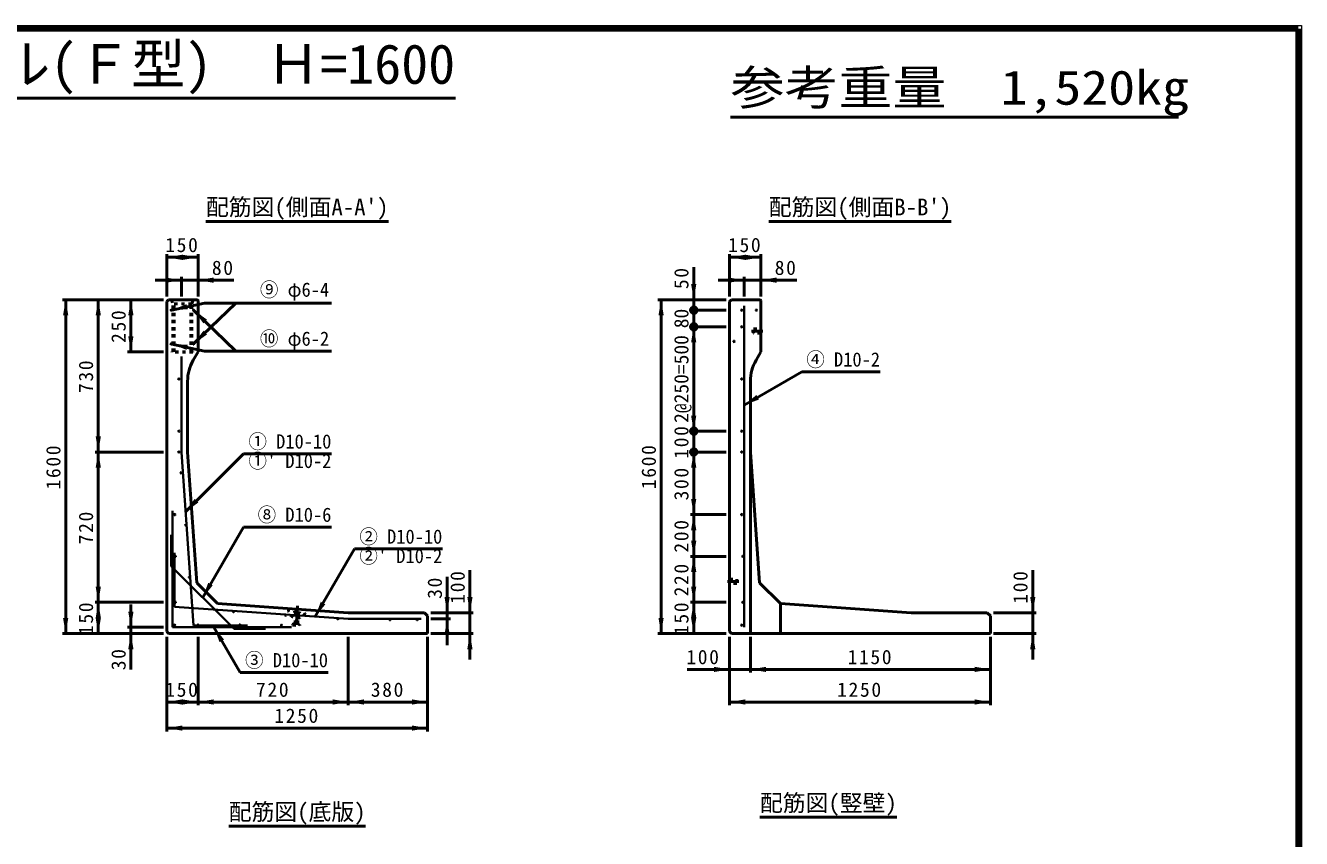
# Model space of a CAD drawing. Units: millimetres, scale not verified. Extents: x 100 to 4105, y 100 to 2870.
# Drawn here: x 2148 to 4105, y 1623 to 2870 of the extents above; entities that cross this region are included whole.
import ezdxf
from ezdxf.enums import TextEntityAlignment as Align

# ---------------------------------------------------------------- set-up
doc = ezdxf.new("R2010")
doc.units = ezdxf.units.MM
doc.header["$LTSCALE"] = 5
doc.linetypes.add('USER2', pattern=[13.4, 10, -1.2, 1, -1.2])
doc.linetypes.add('USER3', pattern=[2.2, 1, -1.2])
doc.layers.add('V-nasSTD', color=7, linetype='Continuous', lineweight=50)
doc.styles.add('ＭＳ ゴシック', font='')
doc.styles.get('ＭＳ ゴシック').set_extended_font_data('MS Gothic')

msp = doc.modelspace()

# ---------------------------------------------------------------- hatches: boundary and pattern name
at = {"layer": 'V-nasSTD'}
for points in [[(2388.661, 2514.466), (2388.661, 2510.466), (2364.661, 2514.466), (2388.661, 2518.466)], [(2388.661, 2514.466), (2388.661, 2518.466), (2412.661, 2514.466), (2388.661, 2510.466)], [(3251.861, 2514.466), (3251.861, 2510.466), (3227.861, 2514.466), (3251.861, 2518.466)], [(3251.861, 2514.466), (3251.861, 2518.466), (3275.861, 2514.466), (3251.861, 2510.466)], [(2363.061, 2479.466), (2363.061, 2483.466), (2387.061, 2479.466), (2363.061, 2475.466)], [(2436.661, 2479.466), (2436.661, 2475.466), (2412.661, 2479.466), (2436.661, 2483.466)], [(3172.861, 2473.466), (3176.861, 2473.466), (3172.861, 2449.466), (3168.861, 2473.466)], [(3226.261, 2479.466), (3226.261, 2483.466), (3250.261, 2479.466), (3226.261, 2475.466)], [(3299.861, 2479.466), (3299.861, 2475.466), (3275.861, 2479.466), (3299.861, 2483.466)], [(2209.661, 2425.466), (2205.661, 2425.466), (2209.661, 2449.466), (2213.661, 2425.466)], [(2259.661, 2425.466), (2255.661, 2425.466), (2259.661, 2449.466), (2263.661, 2425.466)], [(2309.661, 2425.466), (2305.661, 2425.466), (2309.661, 2449.466), (2313.661, 2425.466)], [(3122.861, 2425.466), (3118.861, 2425.466), (3122.861, 2449.466), (3126.861, 2425.466)], [(2395.951, 2438.68), (2396.786, 2434.768), (2372.48, 2433.667), (2395.115, 2442.591)], [(2423.702, 2416.093), (2420.918, 2413.221), (2406.47, 2432.798), (2426.487, 2418.965)], [(3172.861, 2383.866), (3168.861, 2383.866), (3172.861, 2407.866), (3176.861, 2383.866)], [(2309.661, 2393.466), (2313.661, 2393.466), (2309.661, 2369.466), (2305.661, 2393.466)], [(2423.702, 2398.999), (2426.487, 2396.127), (2406.47, 2382.294), (2420.918, 2401.871)], [(2395.951, 2376.412), (2395.115, 2372.501), (2372.48, 2381.425), (2396.786, 2380.324)], [(3271.046, 2299.866), (3273.046, 2296.402), (3250.261, 2287.866), (3269.046, 2303.33)], [(3172.861, 2271.866), (3176.861, 2271.866), (3172.861, 2247.866), (3168.861, 2271.866)], [(2259.661, 2239.866), (2263.661, 2239.866), (2259.661, 2215.866), (2255.661, 2239.866)], [(2259.661, 2191.866), (2255.661, 2191.866), (2259.661, 2215.866), (2263.661, 2191.866)], [(3172.861, 2191.866), (3168.861, 2191.866), (3172.861, 2215.866), (3176.861, 2191.866)], [(2410.39, 2141.281), (2413.218, 2138.453), (2393.419, 2124.311), (2407.561, 2144.11)], [(3172.861, 2143.866), (3176.861, 2143.866), (3172.861, 2119.866), (3168.861, 2143.866)], [(3172.861, 2095.866), (3168.861, 2095.866), (3172.861, 2119.866), (3176.861, 2095.866)], [(3172.861, 2079.866), (3176.861, 2079.866), (3172.861, 2055.866), (3168.861, 2079.866)], [(3172.861, 2031.866), (3168.861, 2031.866), (3172.861, 2055.866), (3176.861, 2031.866)], [(2259.661, 2009.466), (2263.661, 2009.466), (2259.661, 1985.466), (2255.661, 2009.466)], [(2431.795, 2013.384), (2435.259, 2011.384), (2419.795, 1992.6), (2428.331, 2015.384)], [(3172.861, 2009.466), (3176.861, 2009.466), (3172.861, 1985.466), (3168.861, 2009.466)], [(2259.661, 1961.466), (2255.661, 1961.466), (2259.661, 1985.466), (2263.661, 1961.466)], [(2604.415, 1984.168), (2607.879, 1982.168), (2592.415, 1963.383), (2600.951, 1986.168)], [(2794.661, 1993.466), (2798.661, 1993.466), (2794.661, 1969.466), (2790.661, 1993.466)], [(2829.661, 1993.466), (2825.661, 1993.466), (2829.661, 1969.466), (2833.661, 1993.466)], [(3172.861, 1961.466), (3168.861, 1961.466), (3172.861, 1985.466), (3176.861, 1961.466)], [(3692.861, 1993.466), (3688.861, 1993.466), (3692.861, 1969.466), (3696.861, 1993.466)], [(2209.661, 1961.466), (2213.661, 1961.466), (2209.661, 1937.466), (2205.661, 1961.466)], [(2259.661, 1961.466), (2263.661, 1961.466), (2259.661, 1937.466), (2255.661, 1961.466)], [(2309.661, 1971.066), (2305.661, 1971.066), (2309.661, 1947.066), (2313.661, 1971.066)], [(2794.661, 1935.866), (2790.661, 1935.866), (2794.661, 1959.866), (2798.661, 1935.866)], [(3122.861, 1961.466), (3126.861, 1961.466), (3122.861, 1937.466), (3118.861, 1961.466)], [(3172.861, 1961.466), (3176.861, 1961.466), (3172.861, 1937.466), (3168.861, 1961.466)], [(2309.661, 1913.466), (2313.661, 1913.466), (2309.661, 1937.466), (2305.661, 1913.466)], [(2449.114, 1926.281), (2445.65, 1924.281), (2437.114, 1947.066), (2452.578, 1928.281)], [(2829.661, 1913.466), (2825.661, 1913.466), (2829.661, 1937.466), (2833.661, 1913.466)], [(3692.861, 1913.466), (3688.861, 1913.466), (3692.861, 1937.466), (3696.861, 1913.466)], [(3203.861, 1882.466), (3203.861, 1878.466), (3227.861, 1882.466), (3203.861, 1886.466)], [(3283.861, 1882.466), (3283.861, 1878.466), (3259.861, 1882.466), (3283.861, 1886.466)], [(3603.861, 1882.466), (3603.861, 1886.466), (3627.861, 1882.466), (3603.861, 1878.466)], [(2388.661, 1832.466), (2388.661, 1828.466), (2364.661, 1832.466), (2388.661, 1836.466)], [(2388.661, 1832.466), (2388.661, 1836.466), (2412.661, 1832.466), (2388.661, 1828.466)], [(2436.661, 1832.466), (2436.661, 1828.466), (2412.661, 1832.466), (2436.661, 1836.466)], [(2619.061, 1832.466), (2619.061, 1836.466), (2643.061, 1832.466), (2619.061, 1828.466)], [(2667.061, 1832.466), (2667.061, 1828.466), (2643.061, 1832.466), (2667.061, 1836.466)], [(2740.661, 1832.466), (2740.661, 1836.466), (2764.661, 1832.466), (2740.661, 1828.466)], [(3251.861, 1832.466), (3251.861, 1828.466), (3227.861, 1832.466), (3251.861, 1836.466)], [(3603.861, 1832.466), (3603.861, 1836.466), (3627.861, 1832.466), (3603.861, 1828.466)], [(2388.661, 1792.466), (2388.661, 1788.466), (2364.661, 1792.466), (2388.661, 1796.466)], [(2740.661, 1792.466), (2740.661, 1796.466), (2764.661, 1792.466), (2740.661, 1788.466)]]:
    msp.add_hatch(color=256, dxfattribs=at).paths.add_polyline_path(points)

# ---------------------------------------------------------------- linework, layer by layer
at = {"layer": 'V-nasSTD', "lineweight": 100}
for p, q in [((4100, 2865), (105, 2865)), ((4100, 105), (4100, 2865))]:
    msp.add_line(p, q, dxfattribs=at)
at = {"layer": 'V-nasSTD'}
for p, q in [((1397.476, 2758.465), (2807.524, 2758.465)), ((3229.369, 2729.328), (3916.169, 2729.328)), ((2424.661, 2569.466), (2704.661, 2569.466)), ((3287.861, 2569.466), (3567.861, 2569.466)), ((2364.661, 2519.466), (2364.661, 2454.466)), ((2412.661, 2514.466), (2364.661, 2514.466)), ((2412.661, 2519.466), (2412.661, 2454.466)), ((3227.861, 2519.466), (3227.861, 2454.466)), ((3275.861, 2514.466), (3227.861, 2514.466)), ((3275.861, 2519.466), (3275.861, 2454.466)), ((3172.861, 2499.466), (3172.861, 2449.466)), ((2347.061, 2479.466), (2387.061, 2479.466)), ((2387.061, 2484.466), (2387.061, 2454.466)), ((2387.061, 2479.466), (2412.661, 2479.466)), ((2412.661, 2479.466), (2467.661, 2479.466)), ((3210.261, 2479.466), (3250.261, 2479.466)), ((3250.261, 2484.466), (3250.261, 2454.466)), ((3250.261, 2479.466), (3275.861, 2479.466)), ((3275.861, 2479.466), (3330.861, 2479.466)), ((2359.661, 2449.466), (2204.661, 2449.466)), ((2209.661, 2449.466), (2209.661, 1937.466)), ((2259.661, 2449.466), (2259.661, 2215.866)), ((2309.661, 2449.466), (2309.661, 2369.466)), ((2367.541, 2449.466), (2364.661, 2446.586)), ((2364.661, 2446.586), (2364.661, 1940.346)), ((2411.061, 2449.466), (2367.541, 2449.466)), ((2412.661, 2447.866), (2412.661, 2369.466)), ((3222.861, 2449.466), (3117.861, 2449.466)), ((3122.861, 2449.466), (3122.861, 1937.466)), ((3172.861, 2449.466), (3172.861, 2433.466)), ((3230.741, 2449.466), (3227.861, 2446.586)), ((3227.861, 2446.586), (3227.861, 1940.346)), ((3274.261, 2449.466), (3230.741, 2449.466)), ((3275.861, 2447.866), (3275.861, 2369.466)), ((2422.48, 2444.346), (2372.48, 2433.667)), ((2470.48, 2444.346), (2406.47, 2382.294)), ((2470.48, 2370.746), (2406.47, 2432.798)), ((2422.48, 2444.346), (2617.295, 2444.346)), ((3222.861, 2433.466), (3167.861, 2433.466)), ((3172.861, 2433.466), (3172.861, 2407.866)), ((3222.861, 2407.866), (3167.861, 2407.866)), ((3172.861, 2407.866), (3172.861, 2247.866)), ((2359.661, 2369.466), (2304.661, 2369.466)), ((2422.48, 2370.746), (2372.48, 2381.425)), ((2412.661, 2369.466), (2405.235, 2356.604)), ((2422.48, 2370.746), (2617.295, 2370.746)), ((3275.861, 2369.466), (3268.435, 2356.604)), ((3250.261, 2287.866), (3338.752, 2338.956)), ((3338.752, 2338.956), (3458.752, 2338.956)), ((2396.661, 2324.604), (2396.661, 2215.866)), ((3259.861, 2324.604), (3259.861, 1937.466)), ((3222.861, 2247.866), (3167.861, 2247.866)), ((3172.861, 2247.866), (3172.861, 2215.866)), ((2359.661, 2215.866), (2254.661, 2215.866)), ((2259.661, 2215.866), (2259.661, 1985.466)), ((2393.419, 2124.311), (2482.295, 2213.187)), ((2396.661, 2215.866), (2410.583, 2015.388)), ((2482.295, 2213.187), (2617.295, 2213.187)), ((3222.861, 2215.866), (3167.861, 2215.866)), ((3172.861, 2215.866), (3172.861, 2119.866)), ((3259.861, 2215.866), (3273.783, 2015.388)), ((3222.861, 2119.866), (3167.861, 2119.866)), ((3172.861, 2119.866), (3172.861, 2055.866)), ((2419.795, 1992.6), (2482.295, 2100.853)), ((2482.295, 2100.853), (2617.295, 2100.853)), ((2592.415, 1963.383), (2652.415, 2067.306)), ((2652.415, 2067.306), (2787.415, 2067.306)), ((3222.861, 2055.866), (3167.861, 2055.866)), ((3172.861, 2055.866), (3172.861, 1985.466)), ((2794.661, 1969.466), (2794.661, 2024.466)), ((2829.661, 1969.466), (2829.661, 2034.466)), ((3692.861, 1969.466), (3692.861, 2034.466)), ((2410.583, 2015.388), (2442.583, 1983.388)), ((3273.783, 2015.388), (3305.783, 1983.388)), ((2359.661, 1985.466), (2254.661, 1985.466)), ((2259.661, 1985.466), (2259.661, 1937.466)), ((2309.661, 1947.066), (2309.661, 1982.066)), ((2442.583, 1983.388), (2643.061, 1969.466)), ((3222.861, 1985.466), (3167.861, 1985.466)), ((3172.861, 1985.466), (3172.861, 1937.466)), ((3305.783, 1983.388), (3506.261, 1969.466)), ((3305.783, 1937.466), (3305.783, 1983.388)), ((2643.061, 1969.466), (2759.861, 1969.466)), ((2759.861, 1969.466), (2764.661, 1964.666)), ((2764.661, 1937.466), (2764.661, 1964.666)), ((2834.661, 1969.466), (2769.661, 1969.466)), ((2799.661, 1959.866), (2769.661, 1959.866)), ((2794.661, 1969.466), (2794.661, 1959.866)), ((2794.661, 1959.866), (2794.661, 1919.866)), ((2829.661, 1937.466), (2829.661, 1969.466)), ((3506.261, 1969.466), (3623.061, 1969.466)), ((3623.061, 1969.466), (3627.861, 1964.666)), ((3627.861, 1937.466), (3627.861, 1964.666)), ((3697.861, 1969.466), (3632.861, 1969.466)), ((3692.861, 1937.466), (3692.861, 1969.466)), ((2359.661, 1937.466), (2204.661, 1937.466)), ((2359.661, 1947.066), (2304.661, 1947.066)), ((2309.661, 1937.466), (2309.661, 1947.066)), ((2309.661, 1937.466), (2309.661, 1882.466)), ((2364.661, 1940.346), (2367.541, 1937.466)), ((2367.541, 1937.466), (2764.661, 1937.466)), ((2437.114, 1947.066), (2477.114, 1877.784)), ((2834.661, 1937.466), (2769.661, 1937.466)), ((2829.661, 1937.466), (2829.661, 1897.466)), ((3222.861, 1937.466), (3117.861, 1937.466)), ((3227.861, 1940.346), (3230.741, 1937.466)), ((3230.741, 1937.466), (3627.861, 1937.466)), ((3697.861, 1937.466), (3632.861, 1937.466)), ((3692.861, 1937.466), (3692.861, 1897.466)), ((2364.661, 1787.466), (2364.661, 1932.466)), ((2412.661, 1827.466), (2412.661, 1932.466)), ((2643.061, 1827.466), (2643.061, 1932.466)), ((2764.661, 1787.466), (2764.661, 1932.466)), ((3227.861, 1827.466), (3227.861, 1932.466)), ((3259.861, 1877.466), (3259.861, 1932.466)), ((3627.861, 1827.466), (3627.861, 1932.466)), ((3227.861, 1882.466), (3162.861, 1882.466)), ((3259.861, 1882.466), (3227.861, 1882.466)), ((3259.861, 1882.466), (3227.861, 1882.466)), ((3627.861, 1882.466), (3259.861, 1882.466)), ((2477.114, 1877.784), (2612.114, 1877.784)), ((2412.661, 1832.466), (2364.661, 1832.466)), ((2643.061, 1832.466), (2412.661, 1832.466)), ((2764.661, 1832.466), (2643.061, 1832.466)), ((3627.861, 1832.466), (3227.861, 1832.466)), ((2764.661, 1792.466), (2364.661, 1792.466)), ((3274.381, 1655.586), (3484.381, 1655.586)), ((2459.661, 1641.866), (2669.661, 1641.866))]:
    msp.add_line(p, q, dxfattribs=at)
at = {"layer": 'V-nasSTD', "linetype": 'USER3'}
for p, q in [((2371.861, 2449.466), (2374.261, 2443.066)), ((2403.061, 2443.066), (2405.461, 2449.466)), ((2374.261, 2369.466), (2374.261, 2443.066)), ((2403.061, 2443.066), (2374.261, 2443.066)), ((2375.861, 2369.466), (2375.861, 2443.066)), ((2401.461, 2369.466), (2401.461, 2443.066)), ((2403.061, 2369.466), (2403.061, 2443.066)), ((3264.661, 2398.266), (3264.661, 2404.666)), ((3264.661, 2404.666), (3275.861, 2404.666)), ((3275.861, 2398.266), (3264.661, 2398.266)), ((2404.661, 2369.466), (2372.661, 2369.466)), ((2372.661, 2368.826), (2372.661, 2369.466)), ((2404.661, 2368.826), (2372.661, 2368.826)), ((2404.661, 2368.826), (2404.661, 2369.466)), ((3227.861, 2020.666), (3239.061, 2020.666)), ((3239.061, 2020.666), (3239.061, 2014.266)), ((3239.061, 2014.266), (3227.861, 2014.266)), ((2560.671, 1971.98), (2560.516, 1969.745)), ((2560.516, 1969.745), (2562.205, 1968.666)), ((2560.516, 1969.745), (2568.496, 1969.191)), ((2560.671, 1971.98), (2568.651, 1971.426)), ((2562.205, 1968.666), (2561.096, 1952.704)), ((2562.205, 1968.666), (2566.674, 1968.355)), ((2566.674, 1968.355), (2565.566, 1952.394)), ((2566.674, 1968.355), (2568.496, 1969.191)), ((2568.651, 1971.426), (2568.496, 1969.191)), ((2557.634, 1951.341), (2557.567, 1950.383)), ((2557.567, 1950.383), (2568.74, 1949.607)), ((2557.634, 1951.341), (2561.096, 1952.704)), ((2557.634, 1951.341), (2568.807, 1950.565)), ((2561.096, 1952.704), (2565.566, 1952.394)), ((2565.566, 1952.394), (2568.807, 1950.565)), ((2568.807, 1950.565), (2568.74, 1949.607))]:
    msp.add_line(p, q, dxfattribs=at)
at = {"layer": 'V-nasSTD', "lineweight": 35}
for p, q in [((3250.261, 2439.866), (3250.261, 1947.066)), ((2387.061, 2362.426), (2387.061, 2215.866)), ((2387.061, 2215.866), (2405.55, 1949.626)), ((2373.621, 1947.066), (2373.621, 2125.466)), ((2371.701, 2040.694), (2371.701, 2088.694)), ((2376.821, 1978.355), (2376.821, 2061.235)), ((2371.701, 2040.694), (2467.889, 1944.506)), ((2376.821, 1978.355), (2643.061, 1959.866)), ((2643.061, 1959.866), (2755.061, 1959.866)), ((2373.621, 1947.066), (2556.021, 1947.066)), ((2405.55, 1949.626), (2488.43, 1949.626)), ((2467.889, 1944.506), (2515.889, 1944.506))]:
    msp.add_line(p, q, dxfattribs=at)
at = {"layer": 'V-nasSTD', "linetype": 'USER2'}
for p, q in [((3261.461, 2401.466), (3279.061, 2401.466)), ((3242.261, 2017.466), (3224.661, 2017.466)), ((2565.229, 1979.883), (2563.497, 1954.943))]:
    msp.add_line(p, q, dxfattribs=at)
at = {"layer": 'V-nasSTD', "lineweight": 13}
msp.add_lwpolyline([(100, 100), (100, 2870), (4105, 2870), (4105, 100)], close=True, dxfattribs=at)
at = {"layer": 'V-nasSTD', "lineweight": 35}
for centre in [(2371.541, 2433.466), (2405.781, 2433.466), (3246.581, 2433.466), (3268.981, 2433.466), (3246.581, 2407.866), (2371.541, 2381.626), (2405.781, 2381.626), (3234.741, 2385.466), (2383.381, 2327.866), (3246.581, 2327.866), (2383.381, 2247.866), (3246.581, 2247.866), (2383.381, 2215.866), (3246.581, 2215.866), (2386.581, 2183.866), (2376.981, 2119.866), (3246.581, 2119.866), (2393.879, 2103.866), (2377.781, 2055.866), (3248.341, 2055.866), (2399.434, 2023.866), (2377.781, 1985.466), (3248.341, 1985.466), (2467.061, 1971.128), (2547.061, 1965.573), (2627.061, 1960.017), (2707.061, 1958.906), (2748.661, 1958.906), (2376.981, 1950.266), (2412.661, 1950.586), (2476.661, 1950.586), (2540.661, 1950.266), (3246.581, 1950.266)]:
    msp.add_circle(centre, 0.96, dxfattribs=at)
at = {"layer": 'V-nasSTD'}
for centre in [(3172.861, 2433.466), (3172.861, 2407.866), (3172.861, 2247.866), (3172.861, 2215.866)]:
    msp.add_circle(centre, 5, dxfattribs=at)
for centre, radius, start, end in [((2411.061, 2447.866), 1.6, 0, 90), ((3274.261, 2447.866), 1.6, 0, 90), ((2460.661, 2324.604), 64, 150, 180), ((3323.861, 2324.604), 64, 150, 180)]:
    msp.add_arc(centre, radius, start, end, dxfattribs=at)
at = {"layer": 'V-nasSTD', "linetype": 'USER3'}
msp.add_arc((2564.883, 1974.895), 13.76, 176.0275, 356.0275, dxfattribs=at)

# ---------------------------------------------------------------- texts
at = {"layer": 'V-nasSTD', "style": 'ＭＳ ゴシック'}
for s, height, p in [('1ｓｔタッチウォール(Ｆ型)  Ｈ=1600', 60.81, (2102.5, 2841.409)), ("配筋図(側面A-A')", 25.66, (2564.661, 2604.466)), ("配筋図(側面B-B')", 25.66, (3427.861, 2604.466)), ('配筋図(竪壁)', 25.66, (3379.381, 1690.586)), ('配筋図(底版)', 25.66, (2564.661, 1676.866))]:
    msp.add_text(s, height=height, dxfattribs=at).set_placement(p, align=Align.TOP_CENTER)
at = {"layer": 'V-nasSTD', "style": 'ＭＳ ゴシック', "width": 1.15}
msp.add_text('参考重量\u30001,520kg', height=52.79, dxfattribs=at).set_placement((3229.369, 2801.328), align=Align.TOP_LEFT)
at = {"layer": 'V-nasSTD', "style": 'ＭＳ ゴシック', "width": 0.95}
for s, p in [('⑨ φ6-4', (2560.66, 2475.886)), ('⑩ φ6-2', (2560.66, 2400.686)), ('④ D10-2', (3402.117, 2368.764)), ('① D10-10', (2553.58, 2242.995)), ("①' D10-2", (2553.58, 2213.187)), ('⑧ D10-6', (2560.66, 2130.661)), ('② D10-10', (2723.701, 2097.114)), ("②' D10-2", (2723.701, 2067.306)), ('③ D10-10', (2548.4, 1907.592))]:
    msp.add_text(s, height=21.85, dxfattribs=at).set_placement(p, align=Align.TOP_CENTER)
at = {"layer": 'V-nasSTD', "style": 'ＭＳ ゴシック'}
for s, p in [('80', (3142.861, 2420.666)), ('2@250=500', (3142.861, 2327.866))]:
    msp.add_text(s, height=21.99, rotation=90, dxfattribs=at).set_placement(p, align=Align.TOP_CENTER)
at = {"layer": 'V-nasSTD', "char_height": 21.99, "attachment_point": 2, "style": 'ＭＳ ゴシック'}
for s, insert in [('\\T1.17;150', (2388.661, 2544.466)), ('\\T1.17;150', (3251.861, 2544.466)), ('\\T1.17;80', (2451.411, 2509.466)), ('\\T1.17;80', (3314.611, 2509.466)), ('\\T1.17;100', (3187.861, 1912.466)), ('\\T1.17;1150', (3443.861, 1912.466)), ('\\T1.17;150', (2388.661, 1862.466)), ('\\T1.17;720', (2527.861, 1862.466)), ('\\T1.17;380', (2703.861, 1862.466)), ('\\T1.17;1250', (3427.861, 1862.466)), ('\\T1.17;1250', (2564.661, 1822.466))]:
    msp.add_mtext(s, dxfattribs=dict(at, insert=insert))
at = {"layer": 'V-nasSTD', "char_height": 21.99, "attachment_point": 2, "rotation": 90, "style": 'ＭＳ ゴシック'}
for s, insert in [('\\T1.17;50', (3142.861, 2483.216)), ('\\T1.17;250', (2279.661, 2409.466)), ('\\T1.17;730', (2229.661, 2332.666)), ('\\T1.17;100', (3142.861, 2231.866)), ('\\T1.17;1600', (2179.661, 2193.466)), ('\\T1.17;1600', (3092.861, 2193.966)), ('\\T1.17;300', (3142.861, 2167.866)), ('\\T1.17;720', (2229.661, 2100.666)), ('\\T1.17;200', (3142.861, 2087.866)), ('\\T1.17;220', (3142.861, 2020.666)), ('\\T1.17;30', (2764.661, 2008.216)), ('\\T1.17;100', (2799.661, 2009.466)), ('\\T1.17;100', (3662.861, 2009.466)), ('\\T1.17;150', (2229.661, 1961.466)), ('\\T1.17;150', (3142.861, 1961.466)), ('\\T1.17;30', (2279.661, 1898.716))]:
    msp.add_mtext(s, dxfattribs=dict(at, insert=insert))

doc.saveas('drawing.dxf')
